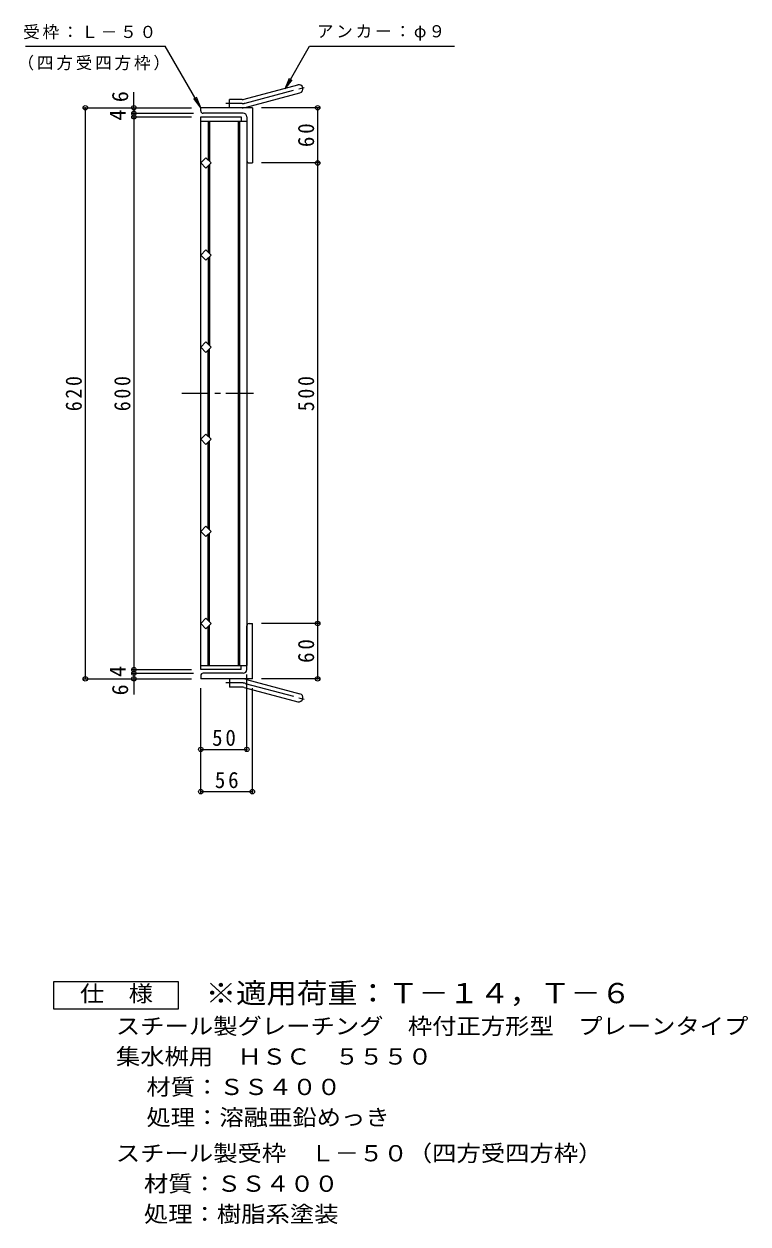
# Model space of a CAD drawing. Units: millimetres at full size, sheet at 1:6. Extents: x -703 to 1074, y -820 to 779.
# Drawn here: x 288 to 1074, y -671 to 632 of the extents above; entities that cross this region are included whole.
import ezdxf
from ezdxf.enums import TextEntityAlignment as Align

# ---------------------------------------------------------------- set-up
doc = ezdxf.new("R2010")
doc.units = ezdxf.units.MM
doc.header["$LTSCALE"] = 6
doc.header["$PDMODE"] = 32
doc.header["$PDSIZE"] = 4.8
doc.linetypes.add('CHAIN1', pattern=[8, 5, -1, 1, -1])
doc.linetypes.add('CHAIN2', pattern=[12, 9, -1, 1, -1])
for name, color, linetype, lineweight in [('B-1_ピット', 2, 'Continuous', 9), ('B-2_蓋', 3, 'Continuous', 9), ('B-4_寸法', 7, 'Continuous', 9), ('B-5_仕様文', 7, 'Continuous', 9), ('F-4_F-4ﾚｲﾔ', 2, 'Continuous', 9)]:
    doc.layers.add(name, color=color, linetype=linetype, lineweight=lineweight)
doc.layers.add('F-5_F-5ﾚｲﾔ', color=2, linetype='Continuous')
doc.styles.add('ＭＳ ゴシック', font='')
doc.styles.get('ＭＳ ゴシック').set_extended_font_data('MS Gothic')

msp = doc.modelspace()

# ---------------------------------------------------------------- linework, layer by layer
at = {"layer": 'B-1_ピット'}
for p, q in [((527.223, 550.216), (585.414, 565.808)), ((511.078, 540.909), (511.078, 549.909)), ((524.894, 549.909), (511.078, 549.909)), ((529.552, 541.522), (587.743, 557.114)), ((480.078, 537.409), (480.078, 540.909)), ((536.078, 540.909), (480.078, 540.909)), ((526.078, 534.909), (482.578, 534.909)), ((536.078, 540.909), (536.078, 480.909)), ((530.078, 530.909), (530.078, 483.409)), ((532.578, 480.909), (536.078, 480.909)), ((530.078, -69.091), (530.078, -21.591)), ((532.578, -19.091), (536.078, -19.091)), ((536.078, -79.091), (536.078, -19.091)), ((480.078, -75.591), (480.078, -79.091)), ((526.078, -73.091), (482.578, -73.091)), ((536.078, -79.091), (480.078, -79.091)), ((511.078, -79.091), (511.078, -88.091)), ((524.894, -88.091), (511.078, -88.091)), ((527.223, -88.398), (585.414, -103.99)), ((529.552, -79.705), (587.743, -95.297))]:
    msp.add_line(p, q, dxfattribs=at)
at = {"layer": 'B-1_ピット', "linetype": 'CHAIN2'}
for p, q in [((528.388, 545.869), (593.554, 563.33)), ((524.893, 545.409), (507.273, 545.409)), ((524.893, -83.591), (507.273, -83.591)), ((528.388, -84.051), (593.554, -101.512))]:
    msp.add_line(p, q, dxfattribs=at)
at = {"layer": 'B-1_ピット'}
for centre, radius, start, end in [((586.578, 561.461), 4.5, 285.00014, 104.99991), ((524.894, 558.909), 9, 270, 285.00002), ((482.578, 537.409), 2.5, 180, 270), ((524.893, 558.909), 18, 270, 285), ((526.078, 530.909), 4, 0, 90), ((532.578, 483.409), 2.5, 180, 270), ((532.578, -21.591), 2.5, 90, 180), ((482.578, -75.591), 2.5, 90, 180), ((526.078, -69.091), 4, 270, 0), ((524.893, -97.091), 18, 75, 90), ((524.894, -97.091), 9, 74.99998, 90), ((586.578, -99.643), 4.5, 255.00009, 74.99986)]:
    msp.add_arc(centre, radius, start, end, dxfattribs=at)
at = {"layer": 'B-1_ピット', "linetype": 'CHAIN2'}
for centre, start, end in [((524.893, 558.909), 270, 284.99995), ((524.893, -97.091), 75.00005, 90)]:
    msp.add_arc(centre, 13.5, start, end, dxfattribs=at)
at = {"layer": 'B-2_蓋'}
for p, q in [((480.078, 530.909), (524.078, 530.909)), ((480.078, 526.409), (530.078, 526.409)), ((488.078, 526.409), (488.078, 484.263)), ((489.578, 526.409), (489.578, 482.763)), ((520.578, 526.409), (520.578, -64.591)), ((522.078, 526.409), (522.078, -64.591)), ((524.078, 530.909), (524.078, 526.409)), ((530.078, 526.409), (530.078, -64.591)), ((488.078, 477.635), (488.078, 384.263)), ((489.578, 479.135), (489.578, 382.763)), ((489.578, 379.135), (489.578, 282.763)), ((488.078, 377.635), (488.078, 284.263)), ((488.078, 184.263), (488.078, 277.636)), ((489.578, 182.763), (489.578, 279.136)), ((488.078, 84.262), (488.078, 177.635)), ((489.578, 82.762), (489.578, 179.135)), ((489.578, -17.238), (489.578, 79.135)), ((488.078, -15.738), (488.078, 77.635)), ((488.078, -64.591), (488.078, -22.365)), ((489.578, -64.591), (489.578, -20.865)), ((480.078, -64.591), (530.078, -64.591)), ((524.078, -69.091), (524.078, -64.591))]:
    msp.add_line(p, q, dxfattribs=at)
at = {"layer": 'B-2_蓋', "linetype": 'CHAIN1'}
msp.add_line((459.43, 230.909), (543.019, 230.909), dxfattribs=at)
at = {"layer": 'B-2_蓋'}
msp.add_lwpolyline([(524.078, -69.091), (480.078, -69.091), (480.078, 530.909)], dxfattribs=at)
for points in [[(491.392, 480.949), (485.735, 475.292), (480.078, 480.949), (485.735, 486.606)], [(491.392, 380.949), (485.735, 375.292), (480.078, 380.949), (485.735, 386.606)], [(491.392, 280.949), (485.735, 275.292), (480.078, 280.949), (485.735, 286.606)], [(491.392, 180.949), (485.735, 186.606), (480.078, 180.949), (485.735, 175.292)], [(491.392, 80.949), (485.735, 86.606), (480.078, 80.949), (485.735, 75.292)], [(485.735, -13.395), (480.078, -19.052), (485.735, -24.708), (491.392, -19.052)]]:
    msp.add_lwpolyline(points, close=True, dxfattribs=at)
at = {"layer": 'B-4_寸法'}
for p, q in [((407.469, 540.909), (407.469, 557.909)), ((353.229, 540.909), (470.078, 540.909)), ((354.729, 540.909), (354.729, -79.091)), ((405.969, 534.909), (472.078, 534.909)), ((407.469, 540.909), (407.469, 534.909)), ((407.469, 534.909), (407.469, 530.909)), ((608.436, 540.909), (546.078, 540.909)), ((606.936, 540.909), (606.936, 480.909)), ((405.969, 530.909), (470.078, 530.909)), ((407.469, 530.909), (407.469, -69.091)), ((608.436, 480.909), (546.078, 480.909)), ((606.936, 480.909), (606.936, -19.091)), ((608.436, -19.091), (546.078, -19.091)), ((606.936, -19.091), (606.936, -79.091)), ((405.969, -69.091), (470.078, -69.091)), ((405.969, -73.091), (472.078, -73.091)), ((407.469, -69.091), (407.469, -73.091)), ((407.469, -73.091), (407.469, -79.091)), ((530.078, -157.211), (530.078, -74.591)), ((353.229, -79.091), (470.078, -79.091)), ((407.469, -79.091), (407.469, -96.091)), ((480.078, -203.116), (480.078, -89.091)), ((536.078, -203.116), (536.078, -89.091)), ((608.436, -79.091), (546.078, -79.091)), ((480.078, -155.711), (530.078, -155.711)), ((480.078, -201.616), (536.078, -201.616))]:
    msp.add_line(p, q, dxfattribs=at)
for p in [(354.729, 540.909), (407.469, 540.909), (407.469, 534.909), (606.936, 540.909), (407.469, 530.909), (606.936, 480.909), (606.936, -19.091), (354.729, -79.091), (407.469, -69.091), (407.469, -73.091), (407.469, -79.091), (606.936, -79.091), (480.078, -155.711), (530.078, -155.711), (480.078, -201.616), (536.078, -201.616)]:
    msp.add_point(p, dxfattribs=at)
at = {"layer": 'B-5_仕様文'}
for p, q in [((289.646, 607.583), (441.584, 607.583)), ((480.078, 540.909), (441.584, 607.583)), ((571.566, 561.432), (576.35, 572.981)), ((571.566, 561.432), (579.176, 571.349)), ((480.078, 540.909), (472.469, 550.826)), ((480.078, 540.909), (475.295, 552.457))]:
    msp.add_line(p, q, dxfattribs=at)
msp.add_lwpolyline([(571.566, 561.432), (598.211, 607.583), (755.337, 607.583)], dxfattribs=at)
at = {"layer": 'F-4_F-4ﾚｲﾔ'}
msp.add_lwpolyline([(320.409, -437.892), (320.409, -407.892), (455.409, -407.892), (455.409, -437.892)], close=True, dxfattribs=at)

# ---------------------------------------------------------------- texts
at = {"layer": 'B-4_寸法', "color": 2, "style": 'ＭＳ ゴシック'}
for s, p in [('6', (406.469, 546.909)), ('4', (403.869, 526.909)), ('4', (403.869, -77.091)), ('6', (406.469, -97.091))]:
    msp.add_text(s, height=17.6, rotation=90, dxfattribs=at).set_placement(p, align=Align.BOTTOM_LEFT)
at = {"layer": 'B-4_寸法', "color": 2, "char_height": 17.6, "attachment_point": 7, "rotation": 90, "style": 'ＭＳ ゴシック'}
for s, insert in [('\\T1.27;\\W0.95;60', (603.336, 498.159)), ('\\T1.27;\\W0.9;620', (351.129, 211.409)), ('\\T1.27;\\W0.9;600', (403.869, 211.409)), ('\\T1.27;\\W0.9;500', (603.336, 211.409)), ('\\T1.27;\\W0.95;60', (603.336, -61.841))]:
    msp.add_mtext(s, dxfattribs=dict(at, insert=insert))
at = {"layer": 'B-4_寸法', "color": 2, "char_height": 17.6, "attachment_point": 7, "style": 'ＭＳ ゴシック'}
for s, insert in [('\\T1.27;\\W0.95;50', (492.328, -152.111)), ('\\T1.27;\\W0.95;56', (495.328, -198.016))]:
    msp.add_mtext(s, dxfattribs=dict(at, insert=insert))
at = {"layer": 'B-5_仕様文', "char_height": 13.2, "attachment_point": 7, "style": 'ＭＳ ゴシック'}
for s, insert in [('\\T1.17;受枠：Ｌ－５０', (287.257, 615.159)), ('\\T1.17;アンカー：φ９', (606.047, 613.718)), ('\\T1.17;（四方受四方枠）', (281.152, 581.337))]:
    msp.add_mtext(s, dxfattribs=dict(at, insert=insert))
at = {"layer": 'F-4_F-4ﾚｲﾔ', "style": 'ＭＳ ゴシック', "width": 1.1}
for s, p in [('仕\u3000様', (348.909, -434.892)), ('スチール製グレーチング\u3000枠付正方形型\u3000プレーンタイプ', (387.909, -470.245)), ('集水桝用\u3000ＨＳＣ\u3000５５５０', (387.909, -503.245)), ('材質：ＳＳ４００', (421.036, -536.243)), ('処理：溶融亜鉛めっき', (421.036, -569.244)), ('スチール製受枠\u3000Ｌ－５０（四方受四方枠）', (387.909, -608.244)), ('材質：ＳＳ４００', (418.337, -641.244)), ('処理：樹脂系塗装', (418.337, -674.244))]:
    msp.add_text(s, height=17.6, dxfattribs=at).set_placement(p, align=Align.BOTTOM_LEFT)
at = {"layer": 'F-5_F-5ﾚｲﾔ', "color": 3, "style": 'ＭＳ ゴシック', "width": 1.1}
msp.add_text('※適用荷重：Ｔ－１４，Ｔ－６', height=21.99, dxfattribs=at).set_placement((485.409, -437.892), align=Align.BOTTOM_LEFT)

doc.saveas('drawing.dxf')
